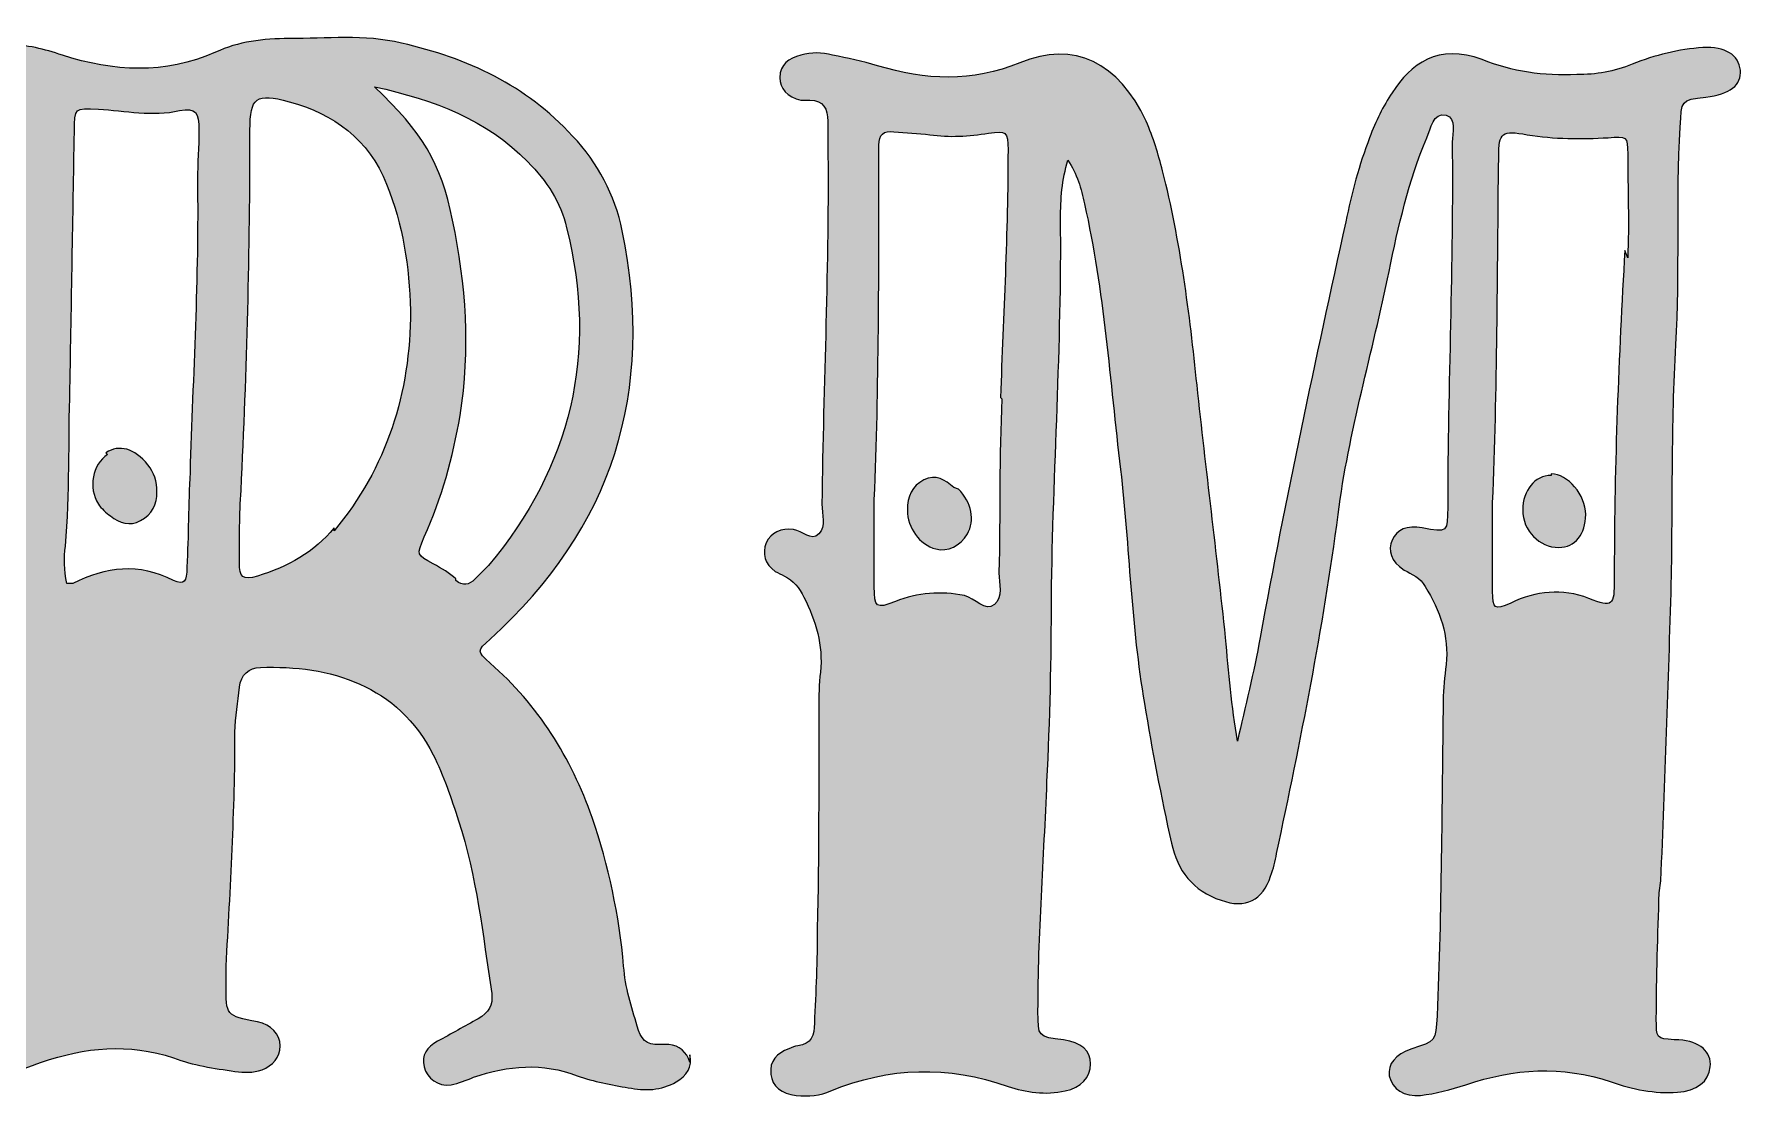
# Model space of a CAD drawing. Header units: inches. Extents: x 51 to 1029, y -812 to -272.
# Drawn here: x 390.1 to 511.9, y -424.4 to -348.5 of the extents above; entities that cross this region are included whole.
import ezdxf

# ---------------------------------------------------------------- set-up
doc = ezdxf.new("R2010")
doc.units = ezdxf.units.IN
doc.header["$MEASUREMENT"] = 0
doc.layers.add('Layer 1', color=7, linetype='Continuous')

# ---------------------------------------------------------------- blocks, each defined once
blk = doc.blocks.new('block 4')
at = {"layer": 'Layer 1', "true_color": 0xd81c2b}
h = blk.add_hatch(color=242, dxfattribs=at)
h.dxf.hatch_style = 2
edge = h.paths.add_edge_path()
edge.add_spline(control_points=[(436.85, -421.37), (437.06, -422.22), (436.63, -422.87), (435.88, -423.29), (434.81, -423.94), (433.63, -423.94), (432.46, -423.72), (431.28, -423.51), (429.99, -423.29), (428.81, -422.87), (426.35, -421.9), (423.89, -422.12), (421.42, -422.97), (420.89, -423.19), (420.35, -423.4), (419.82, -423.51), (418.85, -423.62), (418.1, -423.08), (417.89, -422.22), (417.67, -421.37), (418.1, -420.83), (418.85, -420.4), (419.82, -419.87), (420.78, -419.33), (421.74, -418.8), (422.49, -418.37), (422.82, -417.83), (422.71, -416.98), (422.07, -412.8), (421.64, -408.62), (420.35, -404.66), (419.82, -403.05), (419.28, -401.44), (418.53, -399.95), (416.07, -395.02), (411.14, -393.52), (406.21, -393.73), (405.36, -393.73), (404.82, -394.27), (404.71, -395.12), (404.61, -396.2), (404.39, -397.27), (404.39, -398.34), (404.39, -403.91), (404.07, -409.48), (403.75, -415.05), (403.75, -415.48), (403.75, -415.9), (403.75, -416.33), (403.75, -418.58), (403.75, -418.58), (406, -419.01), (406.96, -419.22), (407.61, -419.87), (407.61, -420.72), (407.61, -421.58), (407.07, -422.12), (406.32, -422.44), (405.68, -422.65), (405.03, -422.65), (404.39, -422.55), (402.89, -422.33), (401.39, -422.12), (400, -421.58), (396.79, -420.51), (393.68, -420.83), (390.57, -421.9), (389.72, -422.22), (388.86, -422.55), (388, -422.76), (387.25, -422.97), (386.5, -422.97), (385.76, -422.76), (385.11, -422.55), (384.68, -422.12), (384.58, -421.47), (384.47, -420.94), (384.79, -420.51), (385.22, -420.19), (385.65, -419.87), (386.18, -419.76), (386.72, -419.65), (387.58, -419.55), (387.9, -419.01), (387.9, -418.15), (387.9, -416.44), (387.9, -414.73), (387.9, -413.01), (388, -406.16), (388.11, -399.3), (388.22, -392.45), (388.22, -391.16), (388.11, -389.88), (387.58, -388.59), (387.04, -387.52), (386.5, -386.56), (385.33, -385.91), (384.26, -385.38), (384.04, -384.52), (384.47, -383.77), (384.9, -383.02), (385.65, -382.81), (386.83, -383.13), (387.04, -383.24), (387.25, -383.34), (387.47, -383.45), (388, -383.66), (388.33, -383.45), (388.43, -382.91), (388.54, -382.16), (388.65, -381.41), (388.65, -380.66), (388.65, -376.7), (388.75, -372.74), (388.75, -368.78), (388.75, -365.03), (389.08, -361.38), (389.08, -357.64), (389.08, -356.46), (389.08, -355.28), (389.08, -354.1), (389.08, -353.24), (388.75, -352.71), (387.79, -352.6), (386.18, -352.39), (385.65, -351.85), (385.65, -350.99), (385.65, -349.92), (386.61, -349.28), (388.22, -349.28), (389.5, -349.28), (390.79, -349.6), (392.07, -350.03), (395.72, -351.21), (399.36, -351.42), (403, -349.82), (404.61, -349.07), (406.43, -348.85), (408.25, -348.85), (410.93, -348.85), (413.6, -348.53), (416.28, -349.17), (420.99, -350.25), (425.17, -352.17), (428.49, -355.81), (430.31, -357.74), (431.49, -359.99), (432.03, -362.56), (434.38, -374.02), (431.38, -383.77), (422.6, -391.7), (421.64, -392.55), (421.64, -392.55), (422.6, -393.41), (426.03, -396.41), (428.38, -400.16), (429.88, -404.44), (431.06, -407.87), (431.81, -411.4), (432.13, -415.05), (432.24, -416.55), (432.67, -417.94), (433.1, -419.33), (433.31, -420.19), (433.74, -420.72), (434.7, -420.62), (434.92, -420.62), (435.13, -420.62), (435.35, -420.62), (436.1, -420.72), (436.63, -421.15), (436.85, -421.9), (436.85, -421.9), (436.85, -421.37), (436.85, -421.37)], knot_values=[0, 0, 0, 0, 1, 1, 1, 2, 2, 2, 3, 3, 3, 4, 4, 4, 5, 5, 5, 6, 6, 6, 7, 7, 7, 8, 8, 8, 9, 9, 9, 10, 10, 10, 11, 11, 11, 12, 12, 12, 13, 13, 13, 14, 14, 14, 15, 15, 15, 16, 16, 16, 17, 17, 17, 18, 18, 18, 19, 19, 19, 20, 20, 20, 21, 21, 21, 22, 22, 22, 23, 23, 23, 24, 24, 24, 25, 25, 25, 26, 26, 26, 27, 27, 27, 28, 28, 28, 29, 29, 29, 30, 30, 30, 31, 31, 31, 32, 32, 32, 33, 33, 33, 34, 34, 34, 35, 35, 35, 36, 36, 36, 37, 37, 37, 38, 38, 38, 39, 39, 39, 40, 40, 40, 41, 41, 41, 42, 42, 42, 43, 43, 43, 44, 44, 44, 45, 45, 45, 46, 46, 46, 47, 47, 47, 48, 48, 48, 49, 49, 49, 50, 50, 50, 51, 51, 51, 52, 52, 52, 53, 53, 53, 54, 54, 54, 55, 55, 55, 56, 56, 56, 57, 57, 57, 58, 58, 58, 58], degree=3, periodic=1)
edge = h.paths.add_edge_path()
edge.add_spline(control_points=[(401.82, -355.39), (401.82, -354.1), (401.61, -353.78), (400.43, -353.99), (398.5, -354.42), (396.57, -353.99), (394.64, -353.89), (392.93, -353.78), (392.93, -353.78), (392.93, -355.49), (392.82, -361.6), (392.72, -367.7), (392.61, -373.81), (392.5, -377.56), (392.61, -381.31), (392.29, -385.06), (392.18, -385.91), (392.18, -386.77), (392.4, -387.73), (392.61, -387.73), (392.72, -387.73), (392.82, -387.73), (395.18, -386.56), (397.54, -386.24), (400, -387.52), (400.75, -387.84), (400.96, -387.63), (400.96, -386.56), (401.07, -384.31), (401.07, -382.06), (401.18, -379.81), (401.39, -372.85), (401.82, -365.88), (401.71, -358.92), (401.71, -357.74), (401.82, -356.56), (401.82, -355.39)], knot_values=[0, 0, 0, 0, 1, 1, 1, 2, 2, 2, 3, 3, 3, 4, 4, 4, 5, 5, 5, 6, 6, 6, 7, 7, 7, 8, 8, 8, 9, 9, 9, 10, 10, 10, 11, 11, 11, 12, 12, 12, 12], degree=3, periodic=1)
edge = h.paths.add_edge_path()
edge.add_spline(control_points=[(395.18, -378.41), (396.14, -377.77), (397.22, -378.09), (398.18, -379.27), (398.61, -379.81), (398.82, -380.45), (398.82, -381.2), (398.82, -382.06), (398.5, -382.81), (397.64, -383.24), (396.89, -383.66), (396.14, -383.45), (395.5, -382.91), (395.18, -382.7), (394.86, -382.38), (394.64, -382.06), (393.9, -380.88), (394.22, -379.27), (395.29, -378.52), (395.29, -378.52), (395.18, -378.41), (395.18, -378.41)], knot_values=[0, 0, 0, 0, 1, 1, 1, 2, 2, 2, 3, 3, 3, 4, 4, 4, 5, 5, 5, 6, 6, 6, 7, 7, 7, 7], degree=3, periodic=1)
edge = h.paths.add_edge_path()
edge.add_spline(control_points=[(411.46, -383.98), (415.21, -379.49), (416.92, -374.13), (416.92, -368.24), (416.82, -365.13), (416.39, -362.14), (415.21, -359.24), (413.92, -356.03), (411.46, -354.21), (408.25, -353.35), (405.89, -352.71), (405.46, -353.03), (405.46, -355.39), (405.46, -363.96), (405.25, -372.52), (404.82, -381.09), (404.71, -382.81), (404.71, -384.52), (404.71, -386.24), (404.71, -387.3), (404.93, -387.52), (406, -387.2), (408.14, -386.56), (410.07, -385.48), (411.46, -383.77), (411.46, -383.77), (411.46, -383.98), (411.46, -383.98)], knot_values=[0, 0, 0, 0, 1, 1, 1, 2, 2, 2, 3, 3, 3, 4, 4, 4, 5, 5, 5, 6, 6, 6, 7, 7, 7, 8, 8, 8, 9, 9, 9, 9], degree=3, periodic=1)
edge = h.paths.add_edge_path()
edge.add_spline(control_points=[(420.14, -387.52), (420.67, -387.95), (421.1, -387.84), (421.53, -387.41), (421.85, -387.09), (422.17, -386.77), (422.49, -386.45), (428.38, -379.38), (430.31, -371.35), (428.06, -362.35), (427.63, -360.53), (426.67, -359.03), (425.28, -357.64), (422.39, -354.64), (418.64, -353.24), (414.35, -352.28), (417.78, -355.6), (419.07, -357.64), (419.92, -361.81), (420.89, -366.42), (421.21, -371.02), (420.46, -375.74), (419.92, -378.74), (419.17, -381.63), (417.89, -384.41), (417.35, -385.7), (417.35, -385.7), (418.53, -386.34), (419.17, -386.66), (419.71, -386.98), (420.14, -387.41), (420.14, -387.41), (420.14, -387.52), (420.14, -387.52)], knot_values=[0, 0, 0, 0, 1, 1, 1, 2, 2, 2, 3, 3, 3, 4, 4, 4, 5, 5, 5, 6, 6, 6, 7, 7, 7, 8, 8, 8, 9, 9, 9, 10, 10, 10, 11, 11, 11, 11], degree=3, periodic=1)
h = blk.add_hatch(color=242, dxfattribs=at)
h.dxf.hatch_style = 2
edge = h.paths.add_edge_path()
edge.add_spline(control_points=[(506.04, -409.8), (505.94, -412.8), (505.83, -415.8), (505.83, -418.8), (505.83, -420.19), (505.83, -420.19), (507.11, -420.3), (507.22, -420.3), (507.33, -420.3), (507.44, -420.3), (508.94, -420.4), (509.79, -421.15), (509.68, -422.22), (509.58, -423.29), (508.72, -423.94), (507.33, -424.04), (505.72, -424.15), (504.11, -423.83), (502.61, -423.29), (499.08, -422.12), (495.65, -422.33), (492.23, -423.51), (491.15, -423.83), (490.08, -424.15), (489.01, -424.26), (487.83, -424.37), (486.98, -423.83), (486.76, -422.87), (486.66, -422.01), (487.19, -421.37), (488.37, -420.94), (490.08, -420.4), (490.08, -420.4), (490.19, -418.58), (490.51, -411.08), (490.51, -403.59), (490.62, -396.09), (490.62, -395.23), (490.73, -394.37), (490.83, -393.52), (491.05, -391.48), (490.4, -389.66), (489.33, -387.95), (489.01, -387.3), (488.37, -387.09), (487.83, -386.77), (486.87, -386.13), (486.66, -385.38), (486.98, -384.63), (487.3, -383.88), (488.05, -383.56), (489.12, -383.77), (490.94, -384.09), (490.94, -384.09), (490.94, -382.27), (490.94, -373.59), (491.37, -364.92), (491.26, -356.24), (491.26, -355.6), (491.58, -354.53), (490.83, -354.31), (489.87, -354.1), (489.76, -355.28), (489.44, -355.92), (488.16, -359.03), (487.41, -362.24), (486.76, -365.46), (485.58, -371.24), (483.87, -376.91), (483.12, -382.81), (482.05, -390.95), (480.44, -398.98), (478.73, -407.01), (478.62, -407.55), (478.51, -408.08), (478.3, -408.62), (477.77, -410.33), (476.48, -410.98), (474.77, -410.33), (472.73, -409.69), (471.66, -408.19), (471.23, -406.26), (470.48, -402.94), (469.84, -399.62), (469.3, -396.3), (468.34, -390.73), (468.23, -385.16), (467.59, -379.59), (466.84, -373.27), (466.41, -366.85), (465.02, -360.64), (464.8, -359.56), (464.48, -358.49), (463.84, -357.53), (463.41, -358.92), (463.31, -360.31), (463.31, -361.71), (463.41, -370.7), (462.77, -379.7), (462.66, -388.7), (462.66, -393.09), (462.56, -397.48), (462.34, -401.87), (462.13, -407.34), (461.7, -412.8), (461.7, -418.26), (461.7, -420.08), (461.7, -420.08), (463.52, -420.3), (464.8, -420.51), (465.45, -421.05), (465.45, -422.01), (465.45, -422.97), (464.8, -423.72), (463.63, -423.94), (462.23, -424.26), (460.84, -424.04), (459.56, -423.62), (455.27, -422.12), (451.09, -422.22), (446.92, -423.94), (446.17, -424.26), (445.31, -424.37), (444.45, -424.26), (443.38, -424.15), (442.74, -423.62), (442.63, -422.76), (442.53, -421.79), (443.06, -421.26), (443.92, -420.94), (444.13, -420.83), (444.35, -420.72), (444.56, -420.72), (445.53, -420.62), (445.74, -419.97), (445.74, -419.12), (445.85, -416.87), (445.95, -414.62), (445.95, -412.37), (446.06, -407.12), (446.06, -401.87), (446.06, -396.62), (446.06, -395.77), (446.06, -394.91), (446.17, -394.05), (446.38, -392.13), (445.85, -390.41), (444.99, -388.7), (444.67, -388.06), (444.24, -387.52), (443.6, -387.2), (443.38, -387.09), (443.17, -386.98), (442.95, -386.88), (442.2, -386.34), (441.99, -385.59), (442.31, -384.84), (442.63, -384.09), (443.38, -383.77), (444.24, -383.88), (444.88, -383.98), (445.53, -384.74), (446.06, -384.2), (446.6, -383.66), (446.28, -382.81), (446.28, -382.06), (446.38, -373.49), (446.81, -364.92), (446.7, -356.35), (446.7, -355.81), (446.7, -355.28), (446.7, -354.74), (446.7, -353.89), (446.38, -353.24), (445.42, -353.24), (445.2, -353.24), (444.99, -353.24), (444.78, -353.24), (443.81, -353.03), (443.28, -352.39), (443.28, -351.64), (443.28, -350.67), (443.92, -350.25), (444.78, -350.03), (445.53, -349.82), (446.28, -349.82), (447.03, -350.03), (448.1, -350.25), (449.17, -350.46), (450.24, -350.78), (453.67, -351.85), (456.99, -351.96), (460.41, -350.57), (464.27, -348.96), (467.48, -350.57), (469.41, -354.74), (469.95, -355.92), (470.27, -357.1), (470.59, -358.28), (471.87, -363.31), (472.52, -368.45), (473.05, -373.59), (473.7, -379.59), (474.45, -385.59), (475.09, -391.59), (475.3, -394.05), (475.52, -396.52), (475.94, -398.98), (476.48, -396.52), (477.12, -394.05), (477.55, -391.59), (479.37, -381.63), (481.51, -371.77), (483.66, -361.92), (484.09, -359.88), (484.62, -357.85), (485.37, -355.92), (485.8, -354.74), (486.33, -353.67), (486.98, -352.71), (488.26, -350.67), (490.3, -349.17), (493.4, -350.35), (495.55, -351.21), (497.8, -351.53), (500.15, -351.42), (501.54, -351.42), (502.83, -351.21), (504.11, -350.67), (505.72, -350.03), (507.44, -349.6), (509.15, -349.49), (510.76, -349.39), (511.72, -350.03), (511.83, -351.1), (511.93, -352.17), (511.08, -352.81), (509.36, -353.03), (507.54, -353.24), (507.65, -353.24), (507.54, -355.17), (507.22, -360.31), (507.54, -365.56), (507.22, -370.7), (506.9, -376.38), (507.01, -382.06), (506.9, -387.73), (506.69, -394.8), (506.47, -401.87), (506.15, -408.94), (506.15, -408.94), (506.04, -409.8), (506.04, -409.8)], knot_values=[0, 0, 0, 0, 1, 1, 1, 2, 2, 2, 3, 3, 3, 4, 4, 4, 5, 5, 5, 6, 6, 6, 7, 7, 7, 8, 8, 8, 9, 9, 9, 10, 10, 10, 11, 11, 11, 12, 12, 12, 13, 13, 13, 14, 14, 14, 15, 15, 15, 16, 16, 16, 17, 17, 17, 18, 18, 18, 19, 19, 19, 20, 20, 20, 21, 21, 21, 22, 22, 22, 23, 23, 23, 24, 24, 24, 25, 25, 25, 26, 26, 26, 27, 27, 27, 28, 28, 28, 29, 29, 29, 30, 30, 30, 31, 31, 31, 32, 32, 32, 33, 33, 33, 34, 34, 34, 35, 35, 35, 36, 36, 36, 37, 37, 37, 38, 38, 38, 39, 39, 39, 40, 40, 40, 41, 41, 41, 42, 42, 42, 43, 43, 43, 44, 44, 44, 45, 45, 45, 46, 46, 46, 47, 47, 47, 48, 48, 48, 49, 49, 49, 50, 50, 50, 51, 51, 51, 52, 52, 52, 53, 53, 53, 54, 54, 54, 55, 55, 55, 56, 56, 56, 57, 57, 57, 58, 58, 58, 59, 59, 59, 60, 60, 60, 61, 61, 61, 62, 62, 62, 63, 63, 63, 64, 64, 64, 65, 65, 65, 66, 66, 66, 67, 67, 67, 68, 68, 68, 69, 69, 69, 70, 70, 70, 71, 71, 71, 72, 72, 72, 73, 73, 73, 74, 74, 74, 75, 75, 75, 76, 76, 76, 77, 77, 77, 78, 78, 78, 79, 79, 79, 80, 80, 80, 81, 81, 81, 82, 82, 82, 83, 83, 83, 84, 84, 84, 84], degree=3, periodic=1)
edge = h.paths.add_edge_path()
edge.add_spline(control_points=[(459.02, -374.45), (459.24, -368.56), (459.56, -362.67), (459.56, -356.78), (459.56, -355.49), (459.45, -355.39), (458.16, -355.6), (456.77, -355.81), (455.38, -355.92), (453.99, -355.71), (453.13, -355.6), (452.27, -355.6), (451.42, -355.49), (450.67, -355.39), (450.35, -355.71), (450.35, -356.46), (450.35, -356.67), (450.35, -356.89), (450.35, -357.1), (450.35, -365.46), (450.35, -373.81), (450.02, -381.74), (450.02, -384.09), (450.02, -386.02), (450.02, -387.95), (450.02, -389.45), (450.13, -389.56), (451.52, -389.02), (453.13, -388.38), (454.74, -388.27), (456.45, -388.59), (457.2, -388.8), (457.95, -389.77), (458.59, -389.23), (459.24, -388.7), (458.91, -387.73), (458.91, -386.98), (459.02, -382.81), (458.91, -378.63), (459.13, -374.56), (459.13, -374.56), (459.02, -374.45), (459.02, -374.45)], knot_values=[0, 0, 0, 0, 1, 1, 1, 2, 2, 2, 3, 3, 3, 4, 4, 4, 5, 5, 5, 6, 6, 6, 7, 7, 7, 8, 8, 8, 9, 9, 9, 10, 10, 10, 11, 11, 11, 12, 12, 12, 13, 13, 13, 14, 14, 14, 14], degree=3, periodic=1)
edge = h.paths.add_edge_path()
edge.add_spline(control_points=[(456.02, -380.99), (456.99, -381.95), (457.2, -383.24), (456.66, -384.2), (456.13, -385.06), (455.27, -385.48), (454.41, -385.27), (453.24, -384.95), (452.38, -383.77), (452.38, -382.49), (452.38, -381.52), (452.7, -380.77), (453.56, -380.34), (454.41, -379.91), (455.06, -380.34), (455.7, -380.88), (455.7, -380.88), (456.02, -380.99), (456.02, -380.99)], knot_values=[0, 0, 0, 0, 1, 1, 1, 2, 2, 2, 3, 3, 3, 4, 4, 4, 5, 5, 5, 6, 6, 6, 6], degree=3, periodic=1)
edge = h.paths.add_edge_path()
edge.add_spline(control_points=[(503.79, -364.49), (503.9, -362.03), (503.79, -359.56), (503.79, -357.1), (503.79, -355.81), (503.69, -355.81), (502.4, -355.92), (500.47, -356.03), (498.55, -356.03), (496.62, -355.71), (494.8, -355.39), (494.58, -355.49), (494.58, -357.31), (494.48, -365.67), (494.48, -374.02), (494.15, -381.95), (494.15, -384.41), (494.15, -386.34), (494.15, -388.27), (494.15, -389.56), (494.26, -389.66), (495.44, -389.13), (497.26, -388.27), (499.08, -388.06), (501.01, -388.8), (502.72, -389.45), (502.83, -389.34), (502.83, -387.41), (502.83, -387.2), (502.83, -386.98), (502.83, -386.77), (502.83, -379.17), (503.15, -371.56), (503.58, -363.96), (503.58, -363.96), (503.79, -364.49), (503.79, -364.49)], knot_values=[0, 0, 0, 0, 1, 1, 1, 2, 2, 2, 3, 3, 3, 4, 4, 4, 5, 5, 5, 6, 6, 6, 7, 7, 7, 8, 8, 8, 9, 9, 9, 10, 10, 10, 11, 11, 11, 12, 12, 12, 12], degree=3, periodic=1)
edge = h.paths.add_edge_path()
edge.add_spline(control_points=[(498.33, -379.91), (499.51, -379.91), (500.79, -381.41), (500.79, -382.81), (500.79, -384.2), (500.04, -385.16), (498.87, -385.16), (497.47, -385.16), (496.3, -383.98), (496.3, -382.49), (496.3, -381.09), (497.15, -380.02), (498.33, -380.02), (498.33, -380.02), (498.33, -379.91), (498.33, -379.91)], knot_values=[0, 0, 0, 0, 1, 1, 1, 2, 2, 2, 3, 3, 3, 4, 4, 4, 5, 5, 5, 5], degree=3, periodic=1)
at = {"layer": 'Layer 1', "lineweight": 0}
for points, knots in [([(436.85, -421.37), (437.06, -422.22), (436.63, -422.87), (435.88, -423.29), (434.81, -423.94), (433.63, -423.94), (432.46, -423.72), (431.28, -423.51), (429.99, -423.29), (428.81, -422.87), (426.35, -421.9), (423.89, -422.12), (421.42, -422.97), (420.89, -423.19), (420.35, -423.4), (419.82, -423.51), (418.85, -423.62), (418.1, -423.08), (417.89, -422.22), (417.67, -421.37), (418.1, -420.83), (418.85, -420.4), (419.82, -419.87), (420.78, -419.33), (421.74, -418.8), (422.49, -418.37), (422.82, -417.83), (422.71, -416.98), (422.07, -412.8), (421.64, -408.62), (420.35, -404.66), (419.82, -403.05), (419.28, -401.44), (418.53, -399.95), (416.07, -395.02), (411.14, -393.52), (406.21, -393.73), (405.36, -393.73), (404.82, -394.27), (404.71, -395.12), (404.61, -396.2), (404.39, -397.27), (404.39, -398.34), (404.39, -403.91), (404.07, -409.48), (403.75, -415.05), (403.75, -415.48), (403.75, -415.9), (403.75, -416.33), (403.75, -418.58), (403.75, -418.58), (406, -419.01), (406.96, -419.22), (407.61, -419.87), (407.61, -420.72), (407.61, -421.58), (407.07, -422.12), (406.32, -422.44), (405.68, -422.65), (405.03, -422.65), (404.39, -422.55), (402.89, -422.33), (401.39, -422.12), (400, -421.58), (396.79, -420.51), (393.68, -420.83), (390.57, -421.9), (389.72, -422.22), (388.86, -422.55), (388, -422.76), (387.25, -422.97), (386.5, -422.97), (385.76, -422.76), (385.11, -422.55), (384.68, -422.12), (384.58, -421.47), (384.47, -420.94), (384.79, -420.51), (385.22, -420.19), (385.65, -419.87), (386.18, -419.76), (386.72, -419.65), (387.58, -419.55), (387.9, -419.01), (387.9, -418.15), (387.9, -416.44), (387.9, -414.73), (387.9, -413.01), (388, -406.16), (388.11, -399.3), (388.22, -392.45), (388.22, -391.16), (388.11, -389.88), (387.58, -388.59), (387.04, -387.52), (386.5, -386.56), (385.33, -385.91), (384.26, -385.38), (384.04, -384.52), (384.47, -383.77), (384.9, -383.02), (385.65, -382.81), (386.83, -383.13), (387.04, -383.24), (387.25, -383.34), (387.47, -383.45), (388, -383.66), (388.33, -383.45), (388.43, -382.91), (388.54, -382.16), (388.65, -381.41), (388.65, -380.66), (388.65, -376.7), (388.75, -372.74), (388.75, -368.78), (388.75, -365.03), (389.08, -361.38), (389.08, -357.64), (389.08, -356.46), (389.08, -355.28), (389.08, -354.1), (389.08, -353.24), (388.75, -352.71), (387.79, -352.6), (386.18, -352.39), (385.65, -351.85), (385.65, -350.99), (385.65, -349.92), (386.61, -349.28), (388.22, -349.28), (389.5, -349.28), (390.79, -349.6), (392.07, -350.03), (395.72, -351.21), (399.36, -351.42), (403, -349.82), (404.61, -349.07), (406.43, -348.85), (408.25, -348.85), (410.93, -348.85), (413.6, -348.53), (416.28, -349.17), (420.99, -350.25), (425.17, -352.17), (428.49, -355.81), (430.31, -357.74), (431.49, -359.99), (432.03, -362.56), (434.38, -374.02), (431.38, -383.77), (422.6, -391.7), (421.64, -392.55), (421.64, -392.55), (422.6, -393.41), (426.03, -396.41), (428.38, -400.16), (429.88, -404.44), (431.06, -407.87), (431.81, -411.4), (432.13, -415.05), (432.24, -416.55), (432.67, -417.94), (433.1, -419.33), (433.31, -420.19), (433.74, -420.72), (434.7, -420.62), (434.92, -420.62), (435.13, -420.62), (435.35, -420.62), (436.1, -420.72), (436.63, -421.15), (436.85, -421.9), (436.85, -421.9), (436.85, -421.37), (436.85, -421.37)], [0, 0, 0, 0, 1, 1, 1, 2, 2, 2, 3, 3, 3, 4, 4, 4, 5, 5, 5, 6, 6, 6, 7, 7, 7, 8, 8, 8, 9, 9, 9, 10, 10, 10, 11, 11, 11, 12, 12, 12, 13, 13, 13, 14, 14, 14, 15, 15, 15, 16, 16, 16, 17, 17, 17, 18, 18, 18, 19, 19, 19, 20, 20, 20, 21, 21, 21, 22, 22, 22, 23, 23, 23, 24, 24, 24, 25, 25, 25, 26, 26, 26, 27, 27, 27, 28, 28, 28, 29, 29, 29, 30, 30, 30, 31, 31, 31, 32, 32, 32, 33, 33, 33, 34, 34, 34, 35, 35, 35, 36, 36, 36, 37, 37, 37, 38, 38, 38, 39, 39, 39, 40, 40, 40, 41, 41, 41, 42, 42, 42, 43, 43, 43, 44, 44, 44, 45, 45, 45, 46, 46, 46, 47, 47, 47, 48, 48, 48, 49, 49, 49, 50, 50, 50, 51, 51, 51, 52, 52, 52, 53, 53, 53, 54, 54, 54, 55, 55, 55, 56, 56, 56, 57, 57, 57, 58, 58, 58, 58]), ([(506.04, -409.8), (505.94, -412.8), (505.83, -415.8), (505.83, -418.8), (505.83, -420.19), (505.83, -420.19), (507.11, -420.3), (507.22, -420.3), (507.33, -420.3), (507.44, -420.3), (508.94, -420.4), (509.79, -421.15), (509.68, -422.22), (509.58, -423.29), (508.72, -423.94), (507.33, -424.04), (505.72, -424.15), (504.11, -423.83), (502.61, -423.29), (499.08, -422.12), (495.65, -422.33), (492.23, -423.51), (491.15, -423.83), (490.08, -424.15), (489.01, -424.26), (487.83, -424.37), (486.98, -423.83), (486.76, -422.87), (486.66, -422.01), (487.19, -421.37), (488.37, -420.94), (490.08, -420.4), (490.08, -420.4), (490.19, -418.58), (490.51, -411.08), (490.51, -403.59), (490.62, -396.09), (490.62, -395.23), (490.73, -394.37), (490.83, -393.52), (491.05, -391.48), (490.4, -389.66), (489.33, -387.95), (489.01, -387.3), (488.37, -387.09), (487.83, -386.77), (486.87, -386.13), (486.66, -385.38), (486.98, -384.63), (487.3, -383.88), (488.05, -383.56), (489.12, -383.77), (490.94, -384.09), (490.94, -384.09), (490.94, -382.27), (490.94, -373.59), (491.37, -364.92), (491.26, -356.24), (491.26, -355.6), (491.58, -354.53), (490.83, -354.31), (489.87, -354.1), (489.76, -355.28), (489.44, -355.92), (488.16, -359.03), (487.41, -362.24), (486.76, -365.46), (485.58, -371.24), (483.87, -376.91), (483.12, -382.81), (482.05, -390.95), (480.44, -398.98), (478.73, -407.01), (478.62, -407.55), (478.51, -408.08), (478.3, -408.62), (477.77, -410.33), (476.48, -410.98), (474.77, -410.33), (472.73, -409.69), (471.66, -408.19), (471.23, -406.26), (470.48, -402.94), (469.84, -399.62), (469.3, -396.3), (468.34, -390.73), (468.23, -385.16), (467.59, -379.59), (466.84, -373.27), (466.41, -366.85), (465.02, -360.64), (464.8, -359.56), (464.48, -358.49), (463.84, -357.53), (463.41, -358.92), (463.31, -360.31), (463.31, -361.71), (463.41, -370.7), (462.77, -379.7), (462.66, -388.7), (462.66, -393.09), (462.56, -397.48), (462.34, -401.87), (462.13, -407.34), (461.7, -412.8), (461.7, -418.26), (461.7, -420.08), (461.7, -420.08), (463.52, -420.3), (464.8, -420.51), (465.45, -421.05), (465.45, -422.01), (465.45, -422.97), (464.8, -423.72), (463.63, -423.94), (462.23, -424.26), (460.84, -424.04), (459.56, -423.62), (455.27, -422.12), (451.09, -422.22), (446.92, -423.94), (446.17, -424.26), (445.31, -424.37), (444.45, -424.26), (443.38, -424.15), (442.74, -423.62), (442.63, -422.76), (442.53, -421.79), (443.06, -421.26), (443.92, -420.94), (444.13, -420.83), (444.35, -420.72), (444.56, -420.72), (445.53, -420.62), (445.74, -419.97), (445.74, -419.12), (445.85, -416.87), (445.95, -414.62), (445.95, -412.37), (446.06, -407.12), (446.06, -401.87), (446.06, -396.62), (446.06, -395.77), (446.06, -394.91), (446.17, -394.05), (446.38, -392.13), (445.85, -390.41), (444.99, -388.7), (444.67, -388.06), (444.24, -387.52), (443.6, -387.2), (443.38, -387.09), (443.17, -386.98), (442.95, -386.88), (442.2, -386.34), (441.99, -385.59), (442.31, -384.84), (442.63, -384.09), (443.38, -383.77), (444.24, -383.88), (444.88, -383.98), (445.53, -384.74), (446.06, -384.2), (446.6, -383.66), (446.28, -382.81), (446.28, -382.06), (446.38, -373.49), (446.81, -364.92), (446.7, -356.35), (446.7, -355.81), (446.7, -355.28), (446.7, -354.74), (446.7, -353.89), (446.38, -353.24), (445.42, -353.24), (445.2, -353.24), (444.99, -353.24), (444.78, -353.24), (443.81, -353.03), (443.28, -352.39), (443.28, -351.64), (443.28, -350.67), (443.92, -350.25), (444.78, -350.03), (445.53, -349.82), (446.28, -349.82), (447.03, -350.03), (448.1, -350.25), (449.17, -350.46), (450.24, -350.78), (453.67, -351.85), (456.99, -351.96), (460.41, -350.57), (464.27, -348.96), (467.48, -350.57), (469.41, -354.74), (469.95, -355.92), (470.27, -357.1), (470.59, -358.28), (471.87, -363.31), (472.52, -368.45), (473.05, -373.59), (473.7, -379.59), (474.45, -385.59), (475.09, -391.59), (475.3, -394.05), (475.52, -396.52), (475.94, -398.98), (476.48, -396.52), (477.12, -394.05), (477.55, -391.59), (479.37, -381.63), (481.51, -371.77), (483.66, -361.92), (484.09, -359.88), (484.62, -357.85), (485.37, -355.92), (485.8, -354.74), (486.33, -353.67), (486.98, -352.71), (488.26, -350.67), (490.3, -349.17), (493.4, -350.35), (495.55, -351.21), (497.8, -351.53), (500.15, -351.42), (501.54, -351.42), (502.83, -351.21), (504.11, -350.67), (505.72, -350.03), (507.44, -349.6), (509.15, -349.49), (510.76, -349.39), (511.72, -350.03), (511.83, -351.1), (511.93, -352.17), (511.08, -352.81), (509.36, -353.03), (507.54, -353.24), (507.65, -353.24), (507.54, -355.17), (507.22, -360.31), (507.54, -365.56), (507.22, -370.7), (506.9, -376.38), (507.01, -382.06), (506.9, -387.73), (506.69, -394.8), (506.47, -401.87), (506.15, -408.94), (506.15, -408.94), (506.04, -409.8), (506.04, -409.8)], [0, 0, 0, 0, 1, 1, 1, 2, 2, 2, 3, 3, 3, 4, 4, 4, 5, 5, 5, 6, 6, 6, 7, 7, 7, 8, 8, 8, 9, 9, 9, 10, 10, 10, 11, 11, 11, 12, 12, 12, 13, 13, 13, 14, 14, 14, 15, 15, 15, 16, 16, 16, 17, 17, 17, 18, 18, 18, 19, 19, 19, 20, 20, 20, 21, 21, 21, 22, 22, 22, 23, 23, 23, 24, 24, 24, 25, 25, 25, 26, 26, 26, 27, 27, 27, 28, 28, 28, 29, 29, 29, 30, 30, 30, 31, 31, 31, 32, 32, 32, 33, 33, 33, 34, 34, 34, 35, 35, 35, 36, 36, 36, 37, 37, 37, 38, 38, 38, 39, 39, 39, 40, 40, 40, 41, 41, 41, 42, 42, 42, 43, 43, 43, 44, 44, 44, 45, 45, 45, 46, 46, 46, 47, 47, 47, 48, 48, 48, 49, 49, 49, 50, 50, 50, 51, 51, 51, 52, 52, 52, 53, 53, 53, 54, 54, 54, 55, 55, 55, 56, 56, 56, 57, 57, 57, 58, 58, 58, 59, 59, 59, 60, 60, 60, 61, 61, 61, 62, 62, 62, 63, 63, 63, 64, 64, 64, 65, 65, 65, 66, 66, 66, 67, 67, 67, 68, 68, 68, 69, 69, 69, 70, 70, 70, 71, 71, 71, 72, 72, 72, 73, 73, 73, 74, 74, 74, 75, 75, 75, 76, 76, 76, 77, 77, 77, 78, 78, 78, 79, 79, 79, 80, 80, 80, 81, 81, 81, 82, 82, 82, 83, 83, 83, 84, 84, 84, 84]), ([(411.46, -383.98), (415.21, -379.49), (416.92, -374.13), (416.92, -368.24), (416.82, -365.13), (416.39, -362.14), (415.21, -359.24), (413.92, -356.03), (411.46, -354.21), (408.25, -353.35), (405.89, -352.71), (405.46, -353.03), (405.46, -355.39), (405.46, -363.96), (405.25, -372.52), (404.82, -381.09), (404.71, -382.81), (404.71, -384.52), (404.71, -386.24), (404.71, -387.3), (404.93, -387.52), (406, -387.2), (408.14, -386.56), (410.07, -385.48), (411.46, -383.77), (411.46, -383.77), (411.46, -383.98), (411.46, -383.98)], [0, 0, 0, 0, 1, 1, 1, 2, 2, 2, 3, 3, 3, 4, 4, 4, 5, 5, 5, 6, 6, 6, 7, 7, 7, 8, 8, 8, 9, 9, 9, 9]), ([(420.14, -387.52), (420.67, -387.95), (421.1, -387.84), (421.53, -387.41), (421.85, -387.09), (422.17, -386.77), (422.49, -386.45), (428.38, -379.38), (430.31, -371.35), (428.06, -362.35), (427.63, -360.53), (426.67, -359.03), (425.28, -357.64), (422.39, -354.64), (418.64, -353.24), (414.35, -352.28), (417.78, -355.6), (419.07, -357.64), (419.92, -361.81), (420.89, -366.42), (421.21, -371.02), (420.46, -375.74), (419.92, -378.74), (419.17, -381.63), (417.89, -384.41), (417.35, -385.7), (417.35, -385.7), (418.53, -386.34), (419.17, -386.66), (419.71, -386.98), (420.14, -387.41), (420.14, -387.41), (420.14, -387.52), (420.14, -387.52)], [0, 0, 0, 0, 1, 1, 1, 2, 2, 2, 3, 3, 3, 4, 4, 4, 5, 5, 5, 6, 6, 6, 7, 7, 7, 8, 8, 8, 9, 9, 9, 10, 10, 10, 11, 11, 11, 11]), ([(401.82, -355.39), (401.82, -354.1), (401.61, -353.78), (400.43, -353.99), (398.5, -354.42), (396.57, -353.99), (394.64, -353.89), (392.93, -353.78), (392.93, -353.78), (392.93, -355.49), (392.82, -361.6), (392.72, -367.7), (392.61, -373.81), (392.5, -377.56), (392.61, -381.31), (392.29, -385.06), (392.18, -385.91), (392.18, -386.77), (392.4, -387.73), (392.61, -387.73), (392.72, -387.73), (392.82, -387.73), (395.18, -386.56), (397.54, -386.24), (400, -387.52), (400.75, -387.84), (400.96, -387.63), (400.96, -386.56), (401.07, -384.31), (401.07, -382.06), (401.18, -379.81), (401.39, -372.85), (401.82, -365.88), (401.71, -358.92), (401.71, -357.74), (401.82, -356.56), (401.82, -355.39)], [0, 0, 0, 0, 1, 1, 1, 2, 2, 2, 3, 3, 3, 4, 4, 4, 5, 5, 5, 6, 6, 6, 7, 7, 7, 8, 8, 8, 9, 9, 9, 10, 10, 10, 11, 11, 11, 12, 12, 12, 12]), ([(459.02, -374.45), (459.24, -368.56), (459.56, -362.67), (459.56, -356.78), (459.56, -355.49), (459.45, -355.39), (458.16, -355.6), (456.77, -355.81), (455.38, -355.92), (453.99, -355.71), (453.13, -355.6), (452.27, -355.6), (451.42, -355.49), (450.67, -355.39), (450.35, -355.71), (450.35, -356.46), (450.35, -356.67), (450.35, -356.89), (450.35, -357.1), (450.35, -365.46), (450.35, -373.81), (450.02, -381.74), (450.02, -384.09), (450.02, -386.02), (450.02, -387.95), (450.02, -389.45), (450.13, -389.56), (451.52, -389.02), (453.13, -388.38), (454.74, -388.27), (456.45, -388.59), (457.2, -388.8), (457.95, -389.77), (458.59, -389.23), (459.24, -388.7), (458.91, -387.73), (458.91, -386.98), (459.02, -382.81), (458.91, -378.63), (459.13, -374.56), (459.13, -374.56), (459.02, -374.45), (459.02, -374.45)], [0, 0, 0, 0, 1, 1, 1, 2, 2, 2, 3, 3, 3, 4, 4, 4, 5, 5, 5, 6, 6, 6, 7, 7, 7, 8, 8, 8, 9, 9, 9, 10, 10, 10, 11, 11, 11, 12, 12, 12, 13, 13, 13, 14, 14, 14, 14]), ([(503.79, -364.49), (503.9, -362.03), (503.79, -359.56), (503.79, -357.1), (503.79, -355.81), (503.69, -355.81), (502.4, -355.92), (500.47, -356.03), (498.55, -356.03), (496.62, -355.71), (494.8, -355.39), (494.58, -355.49), (494.58, -357.31), (494.48, -365.67), (494.48, -374.02), (494.15, -381.95), (494.15, -384.41), (494.15, -386.34), (494.15, -388.27), (494.15, -389.56), (494.26, -389.66), (495.44, -389.13), (497.26, -388.27), (499.08, -388.06), (501.01, -388.8), (502.72, -389.45), (502.83, -389.34), (502.83, -387.41), (502.83, -387.2), (502.83, -386.98), (502.83, -386.77), (502.83, -379.17), (503.15, -371.56), (503.58, -363.96), (503.58, -363.96), (503.79, -364.49), (503.79, -364.49)], [0, 0, 0, 0, 1, 1, 1, 2, 2, 2, 3, 3, 3, 4, 4, 4, 5, 5, 5, 6, 6, 6, 7, 7, 7, 8, 8, 8, 9, 9, 9, 10, 10, 10, 11, 11, 11, 12, 12, 12, 12]), ([(395.18, -378.41), (396.14, -377.77), (397.22, -378.09), (398.18, -379.27), (398.61, -379.81), (398.82, -380.45), (398.82, -381.2), (398.82, -382.06), (398.5, -382.81), (397.64, -383.24), (396.89, -383.66), (396.14, -383.45), (395.5, -382.91), (395.18, -382.7), (394.86, -382.38), (394.64, -382.06), (393.9, -380.88), (394.22, -379.27), (395.29, -378.52), (395.29, -378.52), (395.18, -378.41), (395.18, -378.41)], [0, 0, 0, 0, 1, 1, 1, 2, 2, 2, 3, 3, 3, 4, 4, 4, 5, 5, 5, 6, 6, 6, 7, 7, 7, 7]), ([(456.02, -380.99), (456.99, -381.95), (457.2, -383.24), (456.66, -384.2), (456.13, -385.06), (455.27, -385.48), (454.41, -385.27), (453.24, -384.95), (452.38, -383.77), (452.38, -382.49), (452.38, -381.52), (452.7, -380.77), (453.56, -380.34), (454.41, -379.91), (455.06, -380.34), (455.7, -380.88), (455.7, -380.88), (456.02, -380.99), (456.02, -380.99)], [0, 0, 0, 0, 1, 1, 1, 2, 2, 2, 3, 3, 3, 4, 4, 4, 5, 5, 5, 6, 6, 6, 6]), ([(498.33, -379.91), (499.51, -379.91), (500.79, -381.41), (500.79, -382.81), (500.79, -384.2), (500.04, -385.16), (498.87, -385.16), (497.47, -385.16), (496.3, -383.98), (496.3, -382.49), (496.3, -381.09), (497.15, -380.02), (498.33, -380.02), (498.33, -380.02), (498.33, -379.91), (498.33, -379.91)], [0, 0, 0, 0, 1, 1, 1, 2, 2, 2, 3, 3, 3, 4, 4, 4, 5, 5, 5, 5])]:
    blk.add_open_spline(points, degree=3, knots=knots, dxfattribs=at)
blk = doc.blocks.new('block 2')
at = {"layer": 'Layer 1'}
blk.add_blockref('block 4', (0, 0), dxfattribs=at)

msp = doc.modelspace()

# ---------------------------------------------------------------- block references
at = {"layer": 'Layer 1'}
msp.add_blockref('block 2', (0, 0), dxfattribs=at)

doc.saveas('drawing.dxf')
